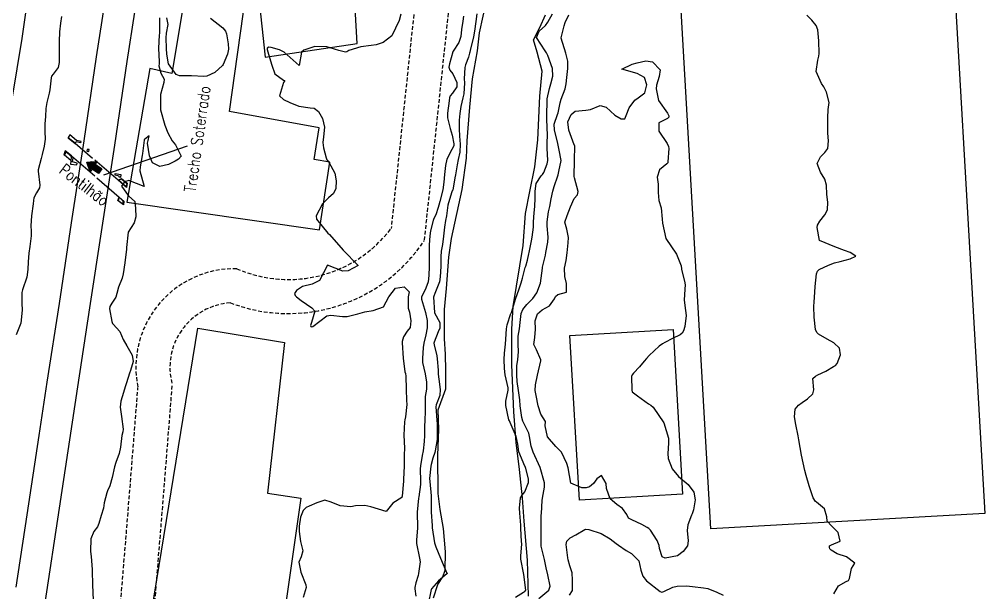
# Model space of a CAD drawing. Header units: metres. Extents: x 292545 to 299085, y 7450245 to 7463078.
# Drawn here: x 296186.9 to 296312.6, y 7457384.3 to 7457459 of the extents above; entities that cross this region are included whole.
import ezdxf

# ---------------------------------------------------------------- set-up
doc = ezdxf.new("R2010")
doc.units = ezdxf.units.M
for name, pattern in [('CONTINUO', [0]), ('DASHED', [0.75, 0.5, -0.25]), ('TRACEJADO', [8.7, 8, -0.7])]:
    doc.linetypes.add(name, pattern=pattern)
for name, color, linetype in [('BUEIRO', 151, 'Continuous'), ('Curvas de Nivel 1m', 11, 'Continuous'), ('Curvas de Nivel 5m', 15, 'Continuous'), ('Edificações', 30, 'Continuous'), ('Hidrografia', 140, 'Continuous'), ('Linha Férrea', 20, 'Continuous'), ('PONTILHÃO', 45, 'CONTINUO'), ('TEXTO', 45, 'Continuous'), ('Vias Primárias', 230, 'Continuous'), ('Vias Secundárias', 230, 'DASHED')]:
    doc.layers.add(name, color=color, linetype=linetype)
doc.styles.add('ROMANS', font='romans', dxfattribs={"height": 0.2})

msp = doc.modelspace()

# ---------------------------------------------------------------- hatches: boundary and pattern name
at = {"layer": 'TEXTO'}
msp.add_hatch(color=256, dxfattribs=at).paths.add_polyline_path([(296197.22, 7457438.96), (296196.38, 7457439.52), (296196.14, 7457439.17), (296195.68, 7457440.43), (296197.03, 7457440.49), (296196.79, 7457440.14), (296197.63, 7457439.57)])

# ---------------------------------------------------------------- linework, layer by layer
at = {"layer": 'BUEIRO', "linetype": 'TRACEJADO', "ltscale": 0.5}
for p, q in [((296199.75, 7457438.07), (296194.19, 7457442.84)), ((296193.7, 7457441.24), (296199.89, 7457435.88))]:
    msp.add_line(p, q, dxfattribs=at)
at = {"layer": 'Curvas de Nivel 1m', "flags": 128}
for points, elevation in [([(296192.39, 7457459.4), (296192.27, 7457458.53), (296192.12, 7457457.4), (296192.09, 7457456.12), (296192.09, 7457455.4), (296192.08, 7457454.13), (296192.08, 7457453.4), (296191.96, 7457452.77), (296191.32, 7457451.87), (296191.11, 7457451.62), (296191.04, 7457451.41), (296190.87, 7457449.84), (296190.79, 7457449.42), (296190.48, 7457448.21), (296190.36, 7457447.42), (296190.29, 7457446.39), (296190.24, 7457445.42), (296190.24, 7457444.41), (296190.25, 7457443.42), (296190.12, 7457442.51), (296189.86, 7457441.42), (296189.74, 7457440.88), (296189.35, 7457439.43), (296189.34, 7457439.26), (296189.56, 7457437.43), (296189.51, 7457437.06), (296189.14, 7457436.41), (296188.8, 7457435.76), (296188.73, 7457435.44), (296188.69, 7457435.01), (296188.48, 7457433.44), (296188.4, 7457432.12), (296188.43, 7457431.44), (296188.44, 7457430.81), (296188.29, 7457429.44), (296188.16, 7457428.56), (296188.04, 7457427.44), (296188.02, 7457426.45), (296187.89, 7457425.45), (296187.33, 7457423.8), (296187.25, 7457423.46), (296187.25, 7457421.74), (296187.27, 7457421.46), (296187.27, 7457421.14), (296187.08, 7457419.46), (296186.93, 7457419), (296186.48, 7457417.91)], 668), ([(296205.17, 7457459.24), (296205.13, 7457457.5), (296205.13, 7457457.24), (296205.1, 7457456.97), (296205.01, 7457455.25), (296205.1, 7457453.48), (296205.09, 7457453.24), (296205.07, 7457452.98), (296205.32, 7457452.03), (296205.75, 7457451.24), (296205.73, 7457450.82), (296205.29, 7457449.24), (296205.26, 7457447.24), (296205.83, 7457445.23), (296206.24, 7457444.23), (296206.8, 7457443.22), (296207.21, 7457442.68), (296207.95, 7457441.21), (296207.6, 7457440.8), (296207.19, 7457440.57), (296206.3, 7457440.11), (296205.18, 7457439.87), (296204.25, 7457440.32), (296203.83, 7457441.26), (296203.6, 7457442.88), (296203.66, 7457443.26), (296203.79, 7457443.83), (296203.22, 7457443.41), (296203.17, 7457443.32), (296203.16, 7457443.27), (296202.94, 7457441.53), (296202.91, 7457441.27), (296202.64, 7457439.81), (296202.57, 7457439.28), (296203.14, 7457437.27), (296201.15, 7457438.02), (296200.61, 7457437.84), (296200.21, 7457437.3), (296201.13, 7457436.04), (296201.94, 7457435.28), (296202.03, 7457434.37), (296202.05, 7457433.28), (296201.87, 7457432.51), (296201.07, 7457431.29), (296200.87, 7457429.29), (296200.84, 7457429.09), (296200.62, 7457427.3), (296200.43, 7457425.88), (296200.28, 7457425.3), (296199.8, 7457424.12), (296199.58, 7457423.31), (296199.46, 7457422.83), (296198.96, 7457422.04), (296198.68, 7457421.6), (296198.63, 7457421.32), (296198.94, 7457419.66), (296199.02, 7457419.4), (296199.1, 7457419.32), (296199.97, 7457418.35), (296200.43, 7457417.3), (296200.9, 7457416.48), (296201.58, 7457415.28), (296201.73, 7457414.43), (296201.38, 7457413.28), (296201.23, 7457412.92), (296200.85, 7457411.68), (296200.73, 7457411.29), (296200.28, 7457409.84), (296200.1, 7457409.3), (296200.02, 7457408.52), (296200.19, 7457407.3), (296200.42, 7457405.64), (296200.39, 7457405.3), (296200.26, 7457404.8), (296200.06, 7457403.3), (296199.89, 7457402.46), (296199.46, 7457401.31), (296199.28, 7457400.74), (296198.98, 7457399.32), (296198.68, 7457398.27), (296198.4, 7457397.6), (296198.28, 7457397.32), (296197.96, 7457396.02), (296197.84, 7457395.33), (296197.57, 7457394.4), (296197.25, 7457393.33), (296197.06, 7457392.89), (296196.61, 7457392.32), (296196.21, 7457391.35), (296196.18, 7457389.74), (296196.23, 7457389.35), (296196.27, 7457389.04), (296196.38, 7457387.34), (296196.38, 7457387.18), (296196.42, 7457385.34), (296196.5, 7457383.34)], 667), ([(296211.8, 7457459.17), (296213.39, 7457457.92), (296213.74, 7457457.5), (296213.86, 7457457.14), (296214.07, 7457455.84), (296214.12, 7457455.14), (296214.02, 7457454.47), (296213.42, 7457453.15), (296213.33, 7457453), (296212.37, 7457452.11), (296211.32, 7457451.61), (296210.92, 7457451.57), (296209.32, 7457451.66), (296207.75, 7457451.65), (296207.32, 7457451.82), (296206.3, 7457453.23), (296206.09, 7457454.49), (296206.06, 7457455.23), (296206, 7457456.61), (296206.05, 7457457.23), (296206.26, 7457458.37), (296206.1, 7457459.23)], 667), ([(296236.58, 7457459.71), (296236.34, 7457458.88), (296235.38, 7457456.89), (296234.27, 7457456), (296233.37, 7457455.69), (296232.69, 7457455.6), (296231.37, 7457455.46), (296229.81, 7457454.95), (296229.53, 7457454.79), (296229.36, 7457454.77), (296228.5, 7457454.97), (296227.37, 7457455.31), (296226.92, 7457455.43), (296225.37, 7457455.51), (296223.93, 7457455.02), (296223.65, 7457454.73), (296223.33, 7457453.03), (296221.36, 7457454.73), (296220.78, 7457455.06), (296219.67, 7457455.38), (296219.37, 7457455.39), (296219.17, 7457455.28), (296219.15, 7457455.08), (296219.35, 7457454.5), (296219.75, 7457453.07), (296220.18, 7457451.92), (296221.31, 7457451.12), (296221.43, 7457451.05), (296221.41, 7457450.96), (296221.31, 7457450.81), (296220.75, 7457449.06), (296221.29, 7457448.59), (296222.13, 7457448.19), (296223.27, 7457447.72), (296224.78, 7457447.5), (296225.27, 7457447.46), (296225.84, 7457447), (296226.37, 7457446.11), (296226.62, 7457444.99), (296226.5, 7457443.71), (296226.43, 7457442.99), (296226.5, 7457442.29), (296226.85, 7457440.99), (296226.94, 7457440.74), (296227.19, 7457440.4), (296227.98, 7457438.97), (296228.13, 7457438), (296228.09, 7457436.97), (296227.78, 7457436.33), (296227.13, 7457435.77), (296226.36, 7457434.99), (296225.54, 7457433.43), (296225.58, 7457433), (296227.08, 7457431.18), (296227.27, 7457430.98), (296229.05, 7457428.96), (296231.02, 7457426.94), (296229.72, 7457426.25), (296229.02, 7457426.23), (296227.02, 7457426.98), (296225.98, 7457425), (296225, 7457424.53), (296223.78, 7457424.23), (296222.99, 7457423.68), (296222.73, 7457423.29), (296222.79, 7457423.03), (296222.98, 7457422.86), (296223.58, 7457422.41), (296224.96, 7457421.44), (296225.36, 7457421), (296224.94, 7457419.55), (296224.82, 7457419.13), (296224.85, 7457419.01), (296224.93, 7457418.97), (296225.1, 7457419.01), (296226.95, 7457420.38), (296227.43, 7457420.49), (296228.95, 7457420.31), (296229.58, 7457420.32), (296230.95, 7457420.67), (296231.86, 7457420.93), (296232.96, 7457421.1), (296234.3, 7457421.56), (296234.98, 7457422.89), (296235.87, 7457424.01), (296237, 7457424.16), (296237.66, 7457423.53), (296237.51, 7457422.86), (296237.51, 7457421.41), (296237.69, 7457420.86), (296237.85, 7457419.76), (296237.77, 7457418.86), (296237.39, 7457418.4), (296236.91, 7457417.65), (296236.73, 7457417.05), (296236.72, 7457416.87), (296236.88, 7457414.87), (296237.1, 7457413.11), (296237.15, 7457412.87), (296237.21, 7457412.52), (296237.25, 7457410.86), (296237.31, 7457409.35), (296237.33, 7457408.86), (296237.16, 7457407.23), (296237.09, 7457406.87), (296237.05, 7457406.61), (296236.97, 7457404.87), (296237.06, 7457403.18), (296237.03, 7457402.87), (296237.01, 7457402.59), (296237.01, 7457400.87), (296236.91, 7457399.08), (296236.89, 7457398.87), (296236.72, 7457396.92), (296236.72, 7457396.87), (296236.71, 7457396.83), (296236.67, 7457396.72), (296235.54, 7457396), (296234.64, 7457394.89), (296232.65, 7457395.52), (296231.89, 7457395.69), (296230.65, 7457395.65), (296230.07, 7457395.52), (296228.65, 7457395.63), (296227.51, 7457396.13), (296226.66, 7457396.39), (296225.63, 7457396.03), (296224.65, 7457395.61), (296224.25, 7457395.41), (296223.87, 7457395.02), (296223.5, 7457394.15), (296223.33, 7457393.02), (296223.32, 7457392.31), (296223.52, 7457391.02), (296223.81, 7457389.8), (296223.58, 7457389.02), (296223.27, 7457388.32), (296223.55, 7457387.02), (296224.18, 7457385.37), (296224.22, 7457385.01), (296223.84, 7457383.69)], 666), ([(296246.44, 7457459.73), (296246.31, 7457458.76), (296246.13, 7457457.5), (296246, 7457456.76), (296245.57, 7457454.97), (296245.54, 7457454.77), (296245.52, 7457454.61), (296245.35, 7457454.12), (296244.99, 7457453.12), (296244.9, 7457452.77), (296244.82, 7457451.27), (296244.85, 7457450.77), (296244.76, 7457449.31), (296244.63, 7457448.78), (296244.39, 7457447.66), (296244.24, 7457446.78), (296244.16, 7457445.88), (296244.17, 7457444.78), (296244.19, 7457443.82), (296244.27, 7457442.78), (296244.24, 7457441.74), (296244.01, 7457440.78), (296243.88, 7457440.09), (296243.66, 7457438.79), (296243.58, 7457438.37), (296243.31, 7457436.79), (296243.26, 7457436.67), (296243.14, 7457436.42), (296242.67, 7457434.8), (296242.49, 7457433.41), (296242.39, 7457432.8), (296242.23, 7457431.95), (296242.12, 7457430.8), (296241.97, 7457429.71), (296241.83, 7457428.81), (296241.78, 7457428.07), (296241.75, 7457426.81), (296241.69, 7457425.49), (296241.58, 7457424.81), (296240.99, 7457423.31), (296240.85, 7457422.96), (296240.82, 7457422.82), (296240.94, 7457420.83), (296240.95, 7457420.77), (296241.64, 7457419.51), (296241.63, 7457418.81), (296241.44, 7457418.3), (296240.91, 7457416.99), (296240.87, 7457416.85), (296240.87, 7457416.82), (296240.9, 7457416.61), (296241.24, 7457415.17), (296241.29, 7457414.81), (296241.4, 7457413.34), (296241.43, 7457412.81), (296241.49, 7457412.17), (296241.69, 7457410.81), (296241.63, 7457410.01), (296241.14, 7457408.82), (296241.1, 7457408.53), (296241.26, 7457406.82), (296241.28, 7457406.32), (296241.31, 7457404.81), (296241.28, 7457404.29), (296241.03, 7457402.82), (296240.97, 7457402.59), (296240.73, 7457401.87), (296240.5, 7457401.04), (296240.46, 7457400.82), (296240.31, 7457399.21), (296240.32, 7457398.82), (296240.53, 7457396.97), (296240.53, 7457396.82), (296240.52, 7457394.95), (296240.53, 7457394.82), (296240.63, 7457393.08), (296240.65, 7457392.82), (296240.65, 7457392.79), (296240.96, 7457390.82), (296241.11, 7457390.3), (296241.72, 7457388.81), (296242.55, 7457386.88), (296242.58, 7457386.83), (296242.59, 7457386.8), (296242.57, 7457386.78), (296242.55, 7457386.77), (296241.47, 7457385.88), (296240.55, 7457384.82), (296240.54, 7457384.8), (296240.52, 7457384.73), (296240.13, 7457382.83)], 664), ([(296251.47, 7457383.73), (296252.52, 7457384.38), (296252.7, 7457384.49), (296252.85, 7457384.68), (296252.55, 7457386.68), (296252.18, 7457388.68), (296252.18, 7457389.08), (296252.29, 7457390.68), (296252.28, 7457391), (296252.19, 7457392.68), (296252.16, 7457393.15), (296252.03, 7457394.69), (296252, 7457395.34), (296252.14, 7457396.69), (296252.34, 7457397.02), (296252.68, 7457397.48), (296253.19, 7457398.67), (296253.2, 7457399.18), (296252.77, 7457400.68), (296252.72, 7457400.83), (296251.94, 7457402.69), (296251.78, 7457403.67), (296251.57, 7457404.69), (296250.78, 7457406.52), (296250.69, 7457406.7), (296250.63, 7457406.85), (296250.22, 7457408.71), (296250.24, 7457409.28), (296250.54, 7457410.7), (296250.53, 7457411.01), (296250.13, 7457412.71), (296250.04, 7457413.54), (296250.01, 7457414.71), (296250.05, 7457415.55), (296250.18, 7457416.71), (296250.24, 7457417.38), (296250.33, 7457418.71), (296250.41, 7457419.24), (296250.9, 7457420.7), (296250.92, 7457420.73), (296250.95, 7457420.83), (296251.39, 7457422.27), (296251.54, 7457422.69), (296251.91, 7457423.77), (296252.22, 7457424.69), (296252.4, 7457425.3), (296252.76, 7457426.68), (296252.82, 7457426.89), (296253.04, 7457427.65), (296253.24, 7457428.48), (296253.28, 7457428.67), (296253.58, 7457430.15), (296253.67, 7457430.66), (296253.81, 7457431.94), (296253.84, 7457432.66), (296253.93, 7457433.84), (296254.01, 7457434.66), (296254.05, 7457435.75), (296254.06, 7457436.66), (296254.19, 7457437.62), (296254.84, 7457438.65), (296255.01, 7457438.81), (296255.17, 7457439.06), (296255.62, 7457440.21), (296255.68, 7457440.65), (296255.61, 7457442.25), (296255.6, 7457442.65), (296255.64, 7457444.24), (296255.62, 7457444.65), (296255.57, 7457446.34), (296255.58, 7457446.65), (296255.59, 7457448.34), (296255.62, 7457448.65), (296255.92, 7457450.02), (296256.09, 7457450.64), (296256.34, 7457451.62), (296256.31, 7457452.64), (296255.68, 7457454.32), (296255.52, 7457454.65), (296255.36, 7457454.91), (296254.24, 7457456.66), (296254.55, 7457457.5), (296255.4, 7457458.23), (296255.7, 7457458.65), (296256.31, 7457459.75)], 664), ([(296292.93, 7457384.2), (296293.51, 7457385.22), (296294.54, 7457385.79), (296294.81, 7457385.91), (296294.97, 7457386.18), (296295.24, 7457387.5), (296295.65, 7457388.17), (296294.58, 7457389.01), (296293.37, 7457389.41), (296292.59, 7457389.86), (296292.42, 7457390.04), (296292.35, 7457390.2), (296292.37, 7457390.43), (296292.6, 7457390.55), (296293.74, 7457391.06), (296293.5, 7457392.19), (296292.63, 7457393.05), (296292.06, 7457393.64), (296291.99, 7457394.21), (296291.71, 7457395.27), (296290.66, 7457396.12), (296290.53, 7457396.23), (296290.23, 7457396.68), (296289.69, 7457398.24), (296289.33, 7457399.62), (296289.16, 7457400.25), (296288.73, 7457402.25), (296288.36, 7457404.25), (296288.27, 7457404.76), (296287.99, 7457406.26), (296287.8, 7457407.26), (296287.88, 7457408.26), (296288.32, 7457408.76), (296288.82, 7457409.11), (296289.49, 7457409.58), (296290.2, 7457410.24), (296290.3, 7457410.77), (296290.18, 7457412.24), (296290.53, 7457412.56), (296290.86, 7457412.71), (296291.88, 7457413.2), (296292.88, 7457413.78), (296293.13, 7457413.95), (296293.36, 7457414.2), (296293.78, 7457415.3), (296293.68, 7457416.19), (296292.91, 7457416.88), (296292.06, 7457417.36), (296290.92, 7457418.03), (296290.69, 7457418.23), (296290.53, 7457418.63), (296290.35, 7457420.23), (296290.33, 7457421.6), (296290.38, 7457422.23), (296290.41, 7457422.8), (296290.48, 7457424.23), (296290.66, 7457425.87), (296290.8, 7457426.22), (296291.02, 7457426.42), (296292.22, 7457427.02), (296293.03, 7457427.31), (296293.73, 7457427.5), (296295.04, 7457427.83), (296295.8, 7457428.17), (296295.05, 7457428.66), (296294.32, 7457428.92), (296293.06, 7457429.4), (296291.07, 7457430.22), (296290.76, 7457431.89), (296290.79, 7457432.22), (296291.1, 7457432.72), (296291.77, 7457433.55), (296292.11, 7457434.21), (296292.13, 7457435.21), (296292, 7457436.21), (296291.95, 7457437.41), (296291.76, 7457438.21), (296291.18, 7457439.1), (296290.76, 7457440.23), (296291.2, 7457441.1), (296291.76, 7457441.66), (296292.13, 7457442.21), (296292.22, 7457443.21), (296292.16, 7457444.21), (296292.16, 7457445.3), (296292.12, 7457446.21), (296292.2, 7457447.29), (296292.32, 7457448.21), (296291.96, 7457449.55), (296291.6, 7457450.22), (296291.31, 7457450.65), (296290.63, 7457452.23), (296290.82, 7457453.7), (296290.99, 7457454.23), (296291.03, 7457454.56), (296290.98, 7457456.23), (296290.83, 7457457.66), (296290.61, 7457458.23), (296290.07, 7457458.91), (296289.42, 7457459.58)], 666), ([(296258.52, 7457384.03), (296258.92, 7457384.6), (296258.9, 7457386.26), (296258.87, 7457386.61), (296258.85, 7457386.9), (296258.57, 7457387.84), (296258.35, 7457388.61), (296258.3, 7457388.89), (296258.1, 7457390.61), (296258.16, 7457391.06), (296258.61, 7457391.49), (296259.36, 7457391.85), (296260.5, 7457392.58), (296260.62, 7457392.62), (296261.03, 7457392.58), (296262.62, 7457392.05), (296263.82, 7457391.33), (296264.6, 7457390.76), (296264.89, 7457390.54), (296265.9, 7457389.83), (296266.58, 7457389.42), (296267.53, 7457388.5), (296267.8, 7457387.26), (296268.08, 7457386.49), (296268.54, 7457385.86), (296270.3, 7457384.47), (296270.52, 7457384.39), (296270.81, 7457384.47), (296271.95, 7457385.03), (296272.53, 7457385.17), (296273.75, 7457385.21), (296274.53, 7457385.14), (296275.96, 7457384.97), (296276.53, 7457384.87), (296277.7, 7457384.38), (296278.52, 7457384)], 666)]:
    msp.add_lwpolyline(points, dxfattribs=dict(at, elevation=elevation))
at = {"layer": 'Curvas de Nivel 1m', "elevation": 666, "flags": 128}
msp.add_lwpolyline([(296265.33, 7457452.53), (296266.66, 7457453.19), (296267.34, 7457453.38), (296268.45, 7457453.6), (296269.34, 7457453.49), (296270.33, 7457452.47), (296270.19, 7457451.6), (296269.86, 7457450.47), (296269.8, 7457449.98), (296270.12, 7457448.47), (296271.27, 7457446.81), (296271.45, 7457446.46), (296271.45, 7457446.27), (296271.26, 7457446.11), (296270.16, 7457445.56), (296270.16, 7457444.47), (296271.22, 7457442.84), (296271.42, 7457442.46), (296271.46, 7457442.21), (296271.33, 7457440.46), (296271.3, 7457440.35), (296271.19, 7457440.2), (296270.22, 7457439.43), (296269.93, 7457438.47), (296270.05, 7457437.57), (296270.05, 7457436.47), (296270.16, 7457435.44), (296270.43, 7457434.47), (296270.58, 7457432.99), (296270.62, 7457432.46), (296271.07, 7457430.46), (296272.44, 7457428.45), (296273.03, 7457426.9), (296273.1, 7457426.51), (296273.11, 7457426.44), (296273.47, 7457424.9), (296273.55, 7457424.43), (296273.54, 7457423.88), (296273.45, 7457422.43), (296273.62, 7457421.09), (296273.69, 7457420.43), (296273.51, 7457419), (296273.37, 7457418.43), (296273.2, 7457418.16), (296272.93, 7457417.94), (296271.93, 7457417.43), (296270.91, 7457416.91), (296270.61, 7457416.76), (296270.19, 7457416.47), (296268.89, 7457415.22), (296268.53, 7457414.85), (296268.23, 7457414.5), (296267.62, 7457413.76), (296266.86, 7457412.91), (296266.67, 7457412.7), (296266.59, 7457412.51), (296266.63, 7457410.72), (296266.68, 7457410.51), (296266.83, 7457410.35), (296267.35, 7457409.98), (296268.82, 7457408.95), (296269.09, 7457408.76), (296269.39, 7457408.48), (296270.78, 7457406.46), (296271.38, 7457404.45), (296271.41, 7457403.8), (296271.3, 7457402.45), (296271.36, 7457401.83), (296271.9, 7457400.45), (296272.7, 7457399.49), (296273.94, 7457398.43), (296274.68, 7457397.43), (296274.87, 7457396.42), (296274.65, 7457395.12), (296274.47, 7457394.6), (296274.4, 7457394.42), (296273.9, 7457393.16), (296273.82, 7457392.43), (296273.96, 7457391.07), (296273.86, 7457390.43), (296273.33, 7457389.69), (296272.58, 7457389.12), (296270.95, 7457388.84), (296270.58, 7457389), (296270.22, 7457390.09), (296270.18, 7457390.47), (296269.94, 7457391.13), (296269.07, 7457392.48), (296268.85, 7457392.71), (296268.63, 7457392.82), (296267.91, 7457393.22), (296266.64, 7457393.84), (296266.18, 7457394.05), (296265.98, 7457394.52), (296265.43, 7457395.31), (296264.66, 7457395.82), (296263.8, 7457396.55), (296263.32, 7457397.92), (296263.28, 7457398.55), (296262.7, 7457399.58), (296262.08, 7457399.18), (296261.65, 7457398.57), (296261.14, 7457398.12), (296260.69, 7457398), (296260.1, 7457398), (296258.69, 7457398.61), (296258.33, 7457400.61), (296258.18, 7457401.16), (296257.49, 7457402.62), (296256.75, 7457403.39), (296255.66, 7457404.64), (296255.34, 7457406.08), (296255.38, 7457406.64), (296254.8, 7457407.57), (296254.42, 7457408.66), (296254.17, 7457410), (296254.04, 7457410.66), (296254.08, 7457411.43), (296254.34, 7457412.66), (296254.77, 7457414.54), (296254.77, 7457414.65), (296254.2, 7457415.96), (296253.89, 7457416.67), (296254.02, 7457417.56), (296254.09, 7457418.66), (296254.03, 7457419.75), (296254.33, 7457420.66), (296254.96, 7457421.17), (296255.9, 7457421.7), (296256.58, 7457422.63), (296256.71, 7457422.9), (296256.98, 7457423.16), (296258.11, 7457423.49), (296258.12, 7457424.61), (296257.91, 7457425.51), (296257.86, 7457426.62), (296258.06, 7457427.6), (296258.21, 7457428.61), (296258.35, 7457429.89), (296258.39, 7457430.61), (296258.17, 7457431.7), (296257.9, 7457432.62), (296258.23, 7457433.49), (296258.66, 7457434.61), (296259.13, 7457435.7), (296259.55, 7457436.18), (296259.64, 7457436.6), (296259.16, 7457438.39), (296259.14, 7457438.57), (296259.14, 7457438.6), (296259.14, 7457438.62), (296259.17, 7457440.6), (296259.19, 7457442.58), (296259.18, 7457442.6), (296259.13, 7457442.69), (296258.41, 7457444.61), (296258.32, 7457445.68), (296258.75, 7457446.61), (296259.27, 7457447.08), (296260.66, 7457447.2), (296261.27, 7457447.3), (296262.52, 7457447.81), (296263.27, 7457447.59), (296264.43, 7457446.54), (296265.26, 7457446.08), (296265.71, 7457446.08), (296265.88, 7457446.52), (296266.3, 7457447.49), (296267.04, 7457448.51), (296267.18, 7457448.62), (296267.29, 7457448.66), (296268.33, 7457449.46), (296268.59, 7457450.49), (296268.26, 7457451.44), (296267.33, 7457451.97), (296265.33, 7457452.53)], close=True, dxfattribs=at)
at = {"layer": 'Curvas de Nivel 5m', "elevation": 665, "flags": 128}
for points in [[(296244.73, 7457459.46), (296244.61, 7457458.78), (296244.46, 7457457.71), (296244.37, 7457456.78), (296244.13, 7457456.03), (296243.36, 7457454.88), (296243.33, 7457454.83), (296243.31, 7457454.79), (296242.89, 7457453.25), (296242.83, 7457452.8), (296242.94, 7457452.41), (296243.32, 7457451.91), (296243.84, 7457450.78), (296243.84, 7457450.25), (296243.29, 7457449.39), (296243, 7457449.08), (296242.91, 7457448.8), (296242.87, 7457448.39), (296242.65, 7457446.8), (296242.65, 7457446.2), (296242.99, 7457444.79), (296243.23, 7457443.95), (296243.46, 7457442.79), (296243.44, 7457442.55), (296243.21, 7457442.07), (296242.55, 7457440.8), (296242.37, 7457439.98), (296242.24, 7457438.8), (296242.14, 7457437.83), (296242.01, 7457436.81), (296241.63, 7457435.31), (296241.5, 7457434.81), (296241.43, 7457434.5), (296241.1, 7457433.56), (296240.85, 7457433.07), (296240.76, 7457432.82), (296240.44, 7457431.47), (296240.34, 7457430.83), (296240.24, 7457429.65), (296240.24, 7457428.83), (296240.27, 7457427.59), (296240.25, 7457426.83), (296240.19, 7457425.65), (296240.1, 7457424.83), (296239.83, 7457423.99), (296239.24, 7457422.84), (296239.23, 7457422.58), (296239.78, 7457420.83), (296239.97, 7457419.8), (296240, 7457418.83), (296239.83, 7457417.92), (296239.54, 7457416.83), (296239.46, 7457416.27), (296239.37, 7457414.84), (296239.4, 7457414.31), (296239.71, 7457412.83), (296239.91, 7457411.76), (296239.91, 7457410.83), (296239.75, 7457409.9), (296239.72, 7457408.83), (296239.73, 7457407.9), (296239.67, 7457406.83), (296239.65, 7457405.96), (296239.64, 7457404.83), (296239.58, 7457404.01), (296239.45, 7457402.83), (296239.35, 7457402.22), (296239.11, 7457400.84), (296239.08, 7457400.46), (296239.11, 7457398.84), (296239.1, 7457398.42), (296238.9, 7457396.84), (296238.87, 7457396.63), (296238.68, 7457394.84), (296238.68, 7457394.8), (296238.72, 7457392.84), (296238.72, 7457392.74), (296238.61, 7457391.21), (296238.59, 7457390.84), (296238.6, 7457390.72), (296239.01, 7457388.84), (296239.07, 7457388.34), (296238.88, 7457386.84), (296238.81, 7457386.58), (296238.53, 7457385.63), (296238.38, 7457384.99), (296238.38, 7457384.85), (296238.51, 7457383.9)], [(296254.51, 7457383.59), (296255.81, 7457384.64), (296256, 7457385.17), (296255.68, 7457386.64), (296255.49, 7457387.57), (296255.25, 7457388.64), (296254.84, 7457390.4), (296254.81, 7457390.65), (296254.84, 7457392.42), (296254.84, 7457392.65), (296254.84, 7457394.45), (296254.85, 7457394.65), (296254.97, 7457396.35), (296255.01, 7457396.65), (296255.25, 7457398.08), (296255.24, 7457398.64), (296254.71, 7457400.65), (296253.78, 7457402.66), (296253.52, 7457403.44), (296253.33, 7457404.67), (296253.22, 7457405.13), (296252.78, 7457406), (296252.45, 7457406.68), (296252.31, 7457407.16), (296252.09, 7457408.69), (296252.04, 7457409.47), (296251.88, 7457410.69), (296251.7, 7457411.85), (296251.66, 7457412.69), (296251.68, 7457413.89), (296251.77, 7457414.69), (296251.86, 7457415.73), (296251.82, 7457416.69), (296251.85, 7457417.76), (296251.99, 7457418.69), (296252.11, 7457419.52), (296252.24, 7457420.69), (296252.42, 7457421.22), (296252.96, 7457421.88), (296253.76, 7457422.67), (296254.25, 7457423.39), (296254.72, 7457424.65), (296255, 7457426.63), (296255, 7457426.65), (296255.01, 7457426.67), (296255.02, 7457426.76), (296255.38, 7457428.32), (296255.45, 7457428.65), (296255.71, 7457430), (296255.74, 7457430.64), (296255.61, 7457432.12), (296255.6, 7457432.64), (296255.79, 7457433.96), (296255.95, 7457434.64), (296256.13, 7457435.64), (296256.33, 7457436.64), (296256.52, 7457437.26), (296256.99, 7457438.63), (296257.03, 7457438.77), (296257.17, 7457439.41), (296257.4, 7457440.42), (296257.42, 7457440.63), (296257.4, 7457440.84), (296257.2, 7457441.76), (296257.05, 7457442.63), (296257.01, 7457442.84), (296256.55, 7457444.64), (296256.54, 7457445.35), (296256.97, 7457446.63), (296257.04, 7457446.86), (296257.28, 7457448.17), (296257.42, 7457448.63), (296257.96, 7457449.96), (296258.1, 7457450.62), (296258.18, 7457451.47), (296258.3, 7457452.62), (296258.29, 7457453.56), (296258.02, 7457454.62), (296257.42, 7457456.58), (296257.42, 7457456.62), (296257.82, 7457458.19), (296257.95, 7457458.61), (296258.43, 7457459.6)]]:
    msp.add_lwpolyline(points, dxfattribs=at)
at = {"layer": 'Edificações'}
for points in [[(296306.81, 7457494.94), (296312.56, 7457394.67), (296276.92, 7457392.63), (296271.17, 7457492.9)], [(296230.36, 7457484.24), (296216.76, 7457482.46), (296216.93, 7457470.46), (296209.96, 7457471.19), (296206.75, 7457451.97), (296203.88, 7457452.64), (296200.9, 7457435.19), (296225.97, 7457431.61), (296227.33, 7457440.41), (296225.3, 7457440.76), (296225.93, 7457444.91), (296214.24, 7457447.02), (296216.4, 7457462.24), (296218.02, 7457462.22), (296218.91, 7457454.09), (296230.89, 7457455.9), (296230, 7457471.26), (296229.76, 7457475.59), (296230.36, 7457475.59), (296230.14, 7457480), (296230.85, 7457480.07)], [(296204.16, 7457382.02), (296210.14, 7457418.78), (296221.44, 7457416.94), (296219.22, 7457397.28), (296223.53, 7457396.63), (296219.43, 7457367.77), (296215.87, 7457368.28), (296215.32, 7457364.41), (296208.77, 7457365.34), (296208.94, 7457367.33), (296205.49, 7457367.91), (296206.81, 7457381.48)], [(296271.99, 7457418.62), (296273.22, 7457397.17), (296259.81, 7457396.4), (296258.58, 7457417.85)]]:
    msp.add_lwpolyline(points, close=True, dxfattribs=at)
at = {"layer": 'Hidrografia'}
for points in [[(296240.82, 7457383.67), (296241.36, 7457385.39), (296242.03, 7457386.41), (296242.34, 7457387.26), (296242.39, 7457389.65), (296242.13, 7457392.68), (296241.7, 7457395.18), (296241.4, 7457397.27), (296241.36, 7457402.25), (296241.5, 7457405.61), (296241.43, 7457408.14), (296242.43, 7457410.87), (296242.43, 7457413.3), (296242.39, 7457415.4), (296242.26, 7457417.41), (296242.26, 7457421.21), (296242.49, 7457423.98), (296242.83, 7457428.04), (296243.16, 7457430.47), (296244.53, 7457436.85), (296245.13, 7457440.95), (296245.19, 7457443.21), (296245.56, 7457447.59), (296245.89, 7457451.29), (296246.53, 7457454.91), (296246.79, 7457457.27), (296248.23, 7457463.83)], [(296253.19, 7457383.88), (296253.03, 7457388.59), (296252.63, 7457393.63), (296252.39, 7457396.71), (296251.99, 7457400.39), (296251.59, 7457403.91), (296251.27, 7457407.9), (296251.03, 7457414.02), (296251.03, 7457418.66), (296251.19, 7457421.62), (296252.48, 7457429.56), (296252.8, 7457433.72), (296253.36, 7457436.6), (296254, 7457439.8), (296254.4, 7457443.32), (296254.66, 7457449.03), (296254.96, 7457452.28), (296254.31, 7457454.75), (296253.81, 7457456.35), (296254.66, 7457457.95), (296255.41, 7457459.6)]]:
    msp.add_lwpolyline(points, dxfattribs=at)
at = {"layer": 'Linha Férrea', "linetype": 'Continuous'}
for points in [[(296185.69, 7457353.59), (296187.44, 7457364.44), (296188.92, 7457374.28), (296190.49, 7457384.46), (296191.9, 7457393.89), (296193.49, 7457404.23), (296194.52, 7457411.17), (296196.1, 7457421.44), (296197.68, 7457431.92), (296199.32, 7457442.63), (296200.93, 7457453.55), (296202.93, 7457466.44)], [(296198.9, 7457466.99), (296196.9, 7457454.13), (296195.28, 7457443.2), (296193.64, 7457432.5), (296192.07, 7457422.01), (296190.49, 7457411.74), (296189.46, 7457404.8), (296187.86, 7457394.47), (296186.46, 7457385.03)]]:
    msp.add_lwpolyline(points, dxfattribs=at)
at = {"layer": 'PONTILHÃO', "linetype": 'CONTINUO'}
for points in [[(296194.96, 7457443.13, 667.29), (296194.34, 7457443.23, 667.3), (296193.47, 7457443.99, 667.28), (296193.28, 7457443.64, 667.28), (296194.2, 7457442.88, 667.3), (296194.31, 7457443.1, 667.3), (296194.89, 7457442.99, 667.3)], [(296194.42, 7457440.3, 667.31), (296193.84, 7457440.46, 667.11), (296193.91, 7457440.99, 667.12), (296193.67, 7457441.16, 667.34), (296193.59, 7457440.53, 667.31), (296193.55, 7457440.17, 667.31), (296194.38, 7457440.07, 667.31)], [(296195.74, 7457442.08, 667.3), (296195.7, 7457441.86, 667.3), (296195.97, 7457441.81, 667.3), (296196.01, 7457442.05, 667.32)], [(296200.11, 7457438.83, 667.29), (296200.08, 7457438.42, 667.29), (296199.91, 7457438.45, 667.29), (296199.91, 7457438.61, 667.29), (296199.37, 7457438.73, 667.29), (296199.38, 7457438.94, 667.29)], [(296200.22, 7457438.25, 667.2), (296200.9, 7457437.65, 667.3), (296200.81, 7457437.19, 667.32), (296199.8, 7457438.07, 667.11)], [(296199.9, 7457435.84, 667.29), (296199.76, 7457435.43, 667.32), (296200.42, 7457434.93, 667.34), (296200.44, 7457435.34, 667.33)]]:
    msp.add_polyline3d(points, close=True, dxfattribs=at)
for points in [[(296193.28, 7457443.64, 667.28), (296193.28, 7457443.59, 667.04), (296194.19, 7457442.84, 666.99), (296194.2, 7457442.88, 667.3)], [(296192.98, 7457441.78, 667.34), (296192.89, 7457441.9, 667.01), (296192.71, 7457441.38, 667.09), (296192.8, 7457441.39, 667.35)], [(296193.67, 7457441.16, 667.34), (296192.98, 7457441.78, 667.34), (296192.8, 7457441.39, 667.35), (296193.61, 7457440.68, 667.35)], [(296193.67, 7457441.16, 667.34), (296193.7, 7457441.24, 666.87), (296192.89, 7457441.9, 667.01)], [(296199.8, 7457438.07, 667.11), (296199.75, 7457438.07, 666.77), (296200.22, 7457438.3, 667.1)], [(296200.81, 7457437.19, 667.32), (296200.84, 7457437.11, 666.79), (296199.75, 7457438.07, 666.77)], [(296200.22, 7457438.25, 667.2), (296200.22, 7457438.3, 667.1), (296200.96, 7457437.67, 666.87)], [(296200.9, 7457437.65, 667.3), (296200.96, 7457437.67, 666.87), (296200.84, 7457437.11, 666.79)], [(296199.76, 7457435.43, 667.32), (296199.71, 7457435.42, 667.21), (296199.89, 7457435.88, 667.15)], [(296200.42, 7457434.93, 667.34), (296200.48, 7457434.87, 666.97), (296199.71, 7457435.42, 667.21)], [(296199.9, 7457435.84, 667.29), (296199.89, 7457435.88, 667.15), (296200.52, 7457435.34, 667.14)], [(296200.44, 7457435.34, 667.33), (296200.52, 7457435.34, 667.14), (296200.48, 7457434.87, 666.97)]]:
    msp.add_polyline3d(points, dxfattribs=at)
at = {"layer": 'TEXTO', "linetype": 'CONTINUO', "flags": 128}
for points in [[(296196.35, 7457440.46), (296195.72, 7457440.34)], [(296197.02, 7457440.49), (296195.75, 7457440.24)], [(296196.95, 7457440.38), (296195.78, 7457440.15)], [(296196.87, 7457440.26), (296195.82, 7457440.05)], [(296196.79, 7457440.14), (296195.85, 7457439.96)], [(296196.9, 7457440.06), (296195.89, 7457439.86)], [(296197.02, 7457439.98), (296195.92, 7457439.77)], [(296197.13, 7457439.9), (296195.96, 7457439.67)], [(296197.25, 7457439.83), (296195.99, 7457439.58)], [(296197.37, 7457439.75), (296196.02, 7457439.48)], [(296196.06, 7457439.39), (296196.32, 7457439.44)], [(296196.09, 7457439.29), (296196.24, 7457439.32)], [(296196.13, 7457439.2), (296196.16, 7457439.2)], [(296197.49, 7457439.67), (296196.46, 7457439.47)], [(296197.6, 7457439.59), (296196.58, 7457439.39)], [(296197.57, 7457439.48), (296196.7, 7457439.31)], [(296196.81, 7457439.23), (296197.49, 7457439.36)], [(296196.93, 7457439.15), (296197.41, 7457439.25)], [(296197.05, 7457439.07), (296197.33, 7457439.13)], [(296197.17, 7457438.99), (296197.26, 7457439.01)]]:
    msp.add_lwpolyline(points, dxfattribs=at)
at = {"layer": 'TEXTO', "linetype": 'CONTINUO'}
msp.add_polyline3d([(296208.75, 7457442.49, 0), (296197.85, 7457438.73, 0)], dxfattribs=at)
msp.add_polyline3d([(296197.22, 7457438.96, 0), (296196.38, 7457439.52, 0), (296196.14, 7457439.17, 0), (296195.68, 7457440.43, 0), (296197.03, 7457440.49, 0), (296196.79, 7457440.14, 0), (296197.63, 7457439.57, 0)], close=True, dxfattribs=at)
at = {"layer": 'Vias Primárias'}
msp.add_lwpolyline([(296153.79, 7457249.95), (296160.79, 7457294.31), (296167.79, 7457341.77), (296174.78, 7457380.91), (296187.27, 7457456.52), (296201.24, 7457555.08), (296206.39, 7457585.53), (296210.39, 7457612.42), (296214.97, 7457644.86), (296221.3, 7457687.26, -0.138051), (296223.49, 7457696.16, -0.271517), (296239.95, 7457700.98), (296267.26, 7457696.23), (296267.26, 7457696.23, -0.290806), (296268.53, 7457691.88)], format="xyb", dxfattribs=at)
at = {"layer": 'Vias Secundárias'}
for points in [[(296268.53, 7457691.88), (296262.37, 7457633.51), (296251.9, 7457558.69), (296241.08, 7457486.49), (296235.3, 7457431.79, -0.34687), (296215.2, 7457426.54, 0.481377), (296202.34, 7457411.07, -0.004017), (296195.81, 7457334.49, 0.019125), (296181.09, 7457247.42, 0.017889), (296171.96, 7457169.87, 0.068145), (296172.8, 7457153.91, -0.640592), (296166.36, 7457150.75, 0.08101), (296155.68, 7457161.07, 0.047271), (296143.02, 7457164.61, -2.100285)], [(296272.97, 7457691.69), (296266.77, 7457632.97), (296256.29, 7457558.05), (296245.48, 7457485.93), (296239.59, 7457430.17, -0.350484), (296214.37, 7457422.09, 0.474917), (296206.81, 7457411.42, -0.004066), (296200.2, 7457333.83, 0.019191), (296185.48, 7457246.79, 0.017902), (296176.37, 7457169.5, 0.049722), (296176.55, 7457158.7, 0.049722)]]:
    msp.add_lwpolyline(points, format="xyb", dxfattribs=at)

# ---------------------------------------------------------------- texts
at = {"layer": 'TEXTO', "style": 'ROMANS', "width": 0.8}
for s, rotation, p in [('Trecho Soterrado', 82, (296209.84, 7457436.43)), ('Pontilhão', 322.2314, (296191.96, 7457439.13, 667.29))]:
    msp.add_text(s, height=1.5, rotation=rotation, dxfattribs=at).set_placement(p)

doc.saveas('drawing.dxf')
